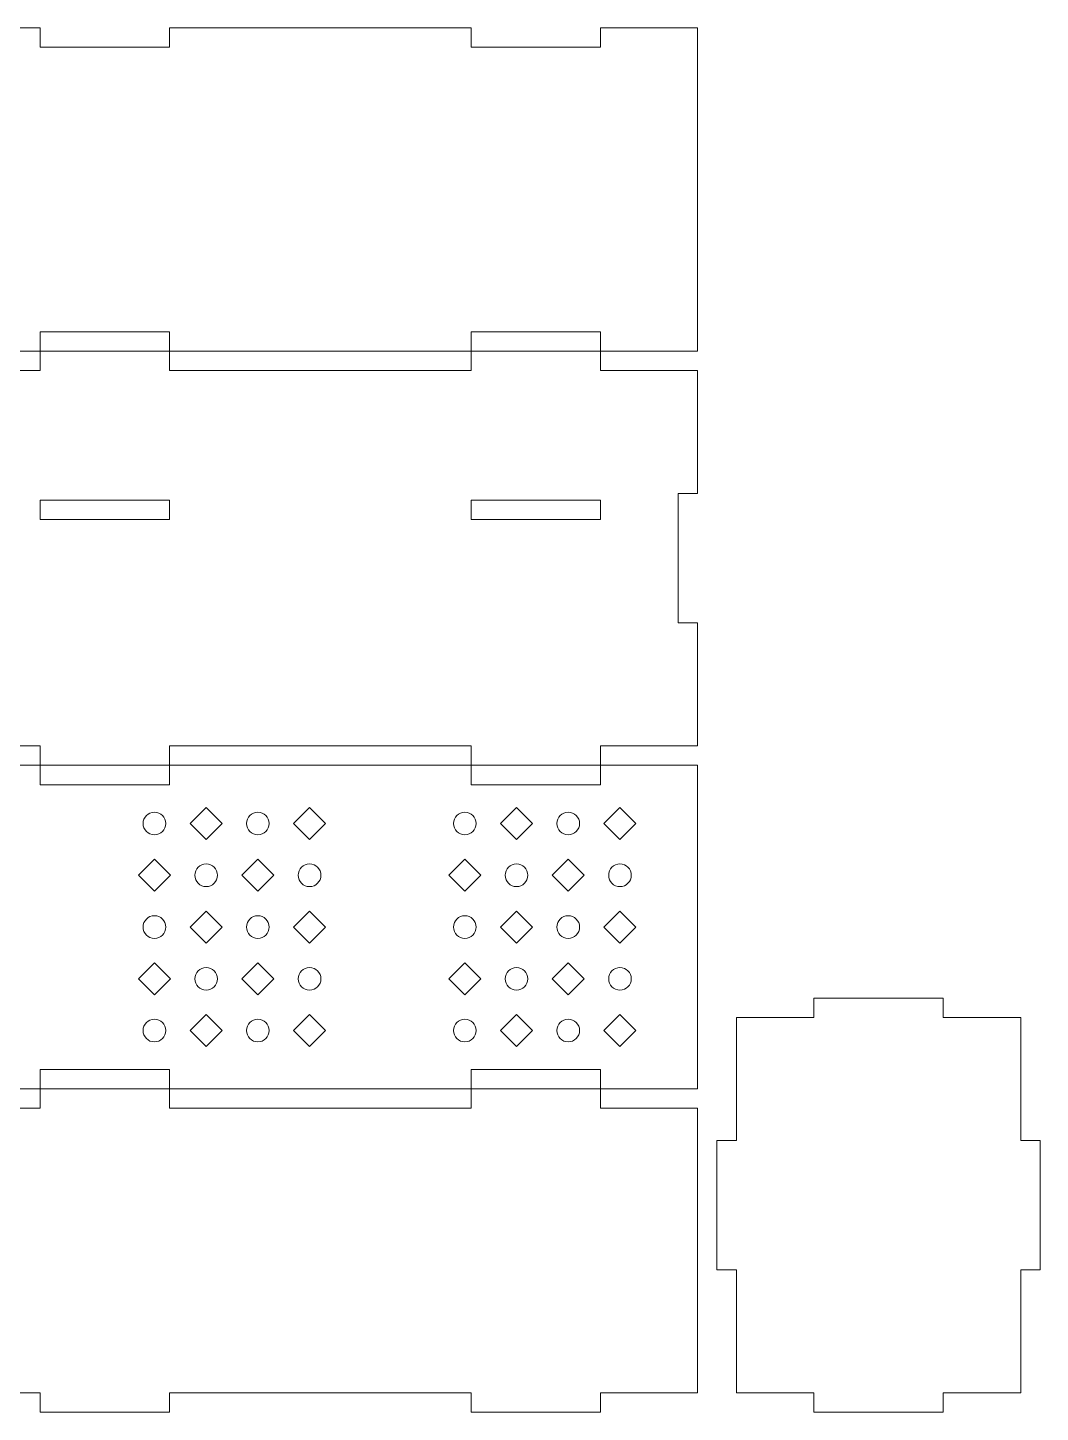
# Model space of a CAD drawing. Header units: millimetres. Extents: x -153 to 153, y -209 to 208.
# Drawn here: x -3.6 to 153, y -5.9 to 208.1 of the extents above; entities that cross this region are included whole.
import ezdxf

# ---------------------------------------------------------------- set-up
doc = ezdxf.new("R2010")
doc.units = ezdxf.units.MM
doc.header["$MEASUREMENT"] = 0
doc.layers.add('Layer 1', color=7, linetype='Continuous')

msp = doc.modelspace()

# ---------------------------------------------------------------- linework, layer by layer
at = {"layer": 'Layer 1', "color": 250, "lineweight": 20}
for points, knots in [([(65, 208.1404), (65, 208.1404), (18.3333, 208.1404), (18.3333, 208.1404), (18.3333, 208.1404), (18.3333, 208.1404), (18.3333, 205.1404), (18.3333, 205.1404), (18.3333, 205.1404), (18.3333, 205.1404), (-1.6667, 205.1404), (-1.6667, 205.1404), (-1.6667, 205.1404), (-1.6667, 205.1404), (-1.6667, 208.1404), (-1.6667, 208.1404), (-1.6667, 208.1404), (-1.6667, 208.1404), (-48.3333, 208.1404), (-48.3333, 208.1404), (-48.3333, 208.1404), (-48.3333, 208.1404), (-48.3333, 205.1404), (-48.3333, 205.1404), (-48.3333, 205.1404), (-48.3333, 205.1404), (-68.3333, 205.1404), (-68.3333, 205.1404), (-68.3333, 205.1404), (-68.3333, 205.1404), (-68.3333, 208.1404), (-68.3333, 208.1404), (-68.3333, 208.1404), (-68.3333, 208.1404), (-115, 208.1404), (-115, 208.1404), (-115, 208.1404), (-115, 208.1404), (-115, 205.1404), (-115, 205.1404), (-115, 205.1404), (-115, 205.1404), (-135, 205.1404), (-135, 205.1404), (-135, 205.1404), (-135, 205.1404), (-135, 208.1404), (-135, 208.1404), (-135, 208.1404), (-135, 208.1404), (-150, 208.1404), (-150, 208.1404), (-150, 208.1404), (-150, 208.1404), (-150, 193.1404), (-150, 193.1404), (-150, 193.1404), (-150, 193.1404), (-147, 193.1404), (-147, 193.1404), (-147, 193.1404), (-147, 193.1404), (-147, 173.1404), (-147, 173.1404), (-147, 173.1404), (-147, 173.1404), (-150, 173.1404), (-150, 173.1404), (-150, 173.1404), (-150, 173.1404), (-150, 158.1404), (-150, 158.1404), (-150, 158.1404), (-150, 158.1404), (-135, 158.1404), (-135, 158.1404), (-135, 158.1404), (-135, 158.1404), (-135, 161.1404), (-135, 161.1404), (-135, 161.1404), (-135, 161.1404), (-115, 161.1404), (-115, 161.1404), (-115, 161.1404), (-115, 161.1404), (-115, 158.1404), (-115, 158.1404), (-115, 158.1404), (-115, 158.1404), (-68.3333, 158.1404), (-68.3333, 158.1404), (-68.3333, 158.1404), (-68.3333, 158.1404), (-68.3333, 161.1404), (-68.3333, 161.1404), (-68.3333, 161.1404), (-68.3333, 161.1404), (-48.3333, 161.1404), (-48.3333, 161.1404), (-48.3333, 161.1404), (-48.3333, 161.1404), (-48.3333, 158.1404), (-48.3333, 158.1404), (-48.3333, 158.1404), (-48.3333, 158.1404), (-1.6667, 158.1404), (-1.6667, 158.1404), (-1.6667, 158.1404), (-1.6667, 158.1404), (-1.6667, 161.1404), (-1.6667, 161.1404), (-1.6667, 161.1404), (-1.6667, 161.1404), (18.3333, 161.1404), (18.3333, 161.1404), (18.3333, 161.1404), (18.3333, 161.1404), (18.3333, 158.1404), (18.3333, 158.1404), (18.3333, 158.1404), (18.3333, 158.1404), (65, 158.1404), (65, 158.1404), (65, 158.1404), (65, 158.1404), (65, 161.1404), (65, 161.1404), (65, 161.1404), (65, 161.1404), (85, 161.1404), (85, 161.1404), (85, 161.1404), (85, 161.1404), (85, 158.1404), (85, 158.1404), (85, 158.1404), (85, 158.1404), (100, 158.1404), (100, 158.1404), (100, 158.1404), (100, 158.1404), (100, 208.1404), (100, 208.1404), (100, 208.1404), (100, 208.1404), (85, 208.1404), (85, 208.1404), (85, 208.1404), (85, 208.1404), (85, 205.1404), (85, 205.1404), (85, 205.1404), (85, 205.1404), (65, 205.1404), (65, 205.1404), (65, 205.1404), (65, 205.1404), (65, 208.1404), (65, 208.1404)], [0, 0, 0, 0, 0.02439024, 0.02439024, 0.02439024, 0.02439024, 0.04878049, 0.04878049, 0.04878049, 0.04878049, 0.07317073, 0.07317073, 0.07317073, 0.07317073, 0.09756098, 0.09756098, 0.09756098, 0.09756098, 0.12195122, 0.12195122, 0.12195122, 0.12195122, 0.14634146, 0.14634146, 0.14634146, 0.14634146, 0.17073171, 0.17073171, 0.17073171, 0.17073171, 0.19512195, 0.19512195, 0.19512195, 0.19512195, 0.2195122, 0.2195122, 0.2195122, 0.2195122, 0.24390244, 0.24390244, 0.24390244, 0.24390244, 0.26829268, 0.26829268, 0.26829268, 0.26829268, 0.29268293, 0.29268293, 0.29268293, 0.29268293, 0.31707317, 0.31707317, 0.31707317, 0.31707317, 0.34146341, 0.34146341, 0.34146341, 0.34146341, 0.36585366, 0.36585366, 0.36585366, 0.36585366, 0.3902439, 0.3902439, 0.3902439, 0.3902439, 0.41463415, 0.41463415, 0.41463415, 0.41463415, 0.43902439, 0.43902439, 0.43902439, 0.43902439, 0.46341463, 0.46341463, 0.46341463, 0.46341463, 0.48780488, 0.48780488, 0.48780488, 0.48780488, 0.51219512, 0.51219512, 0.51219512, 0.51219512, 0.53658537, 0.53658537, 0.53658537, 0.53658537, 0.56097561, 0.56097561, 0.56097561, 0.56097561, 0.58536585, 0.58536585, 0.58536585, 0.58536585, 0.6097561, 0.6097561, 0.6097561, 0.6097561, 0.63414634, 0.63414634, 0.63414634, 0.63414634, 0.65853659, 0.65853659, 0.65853659, 0.65853659, 0.68292683, 0.68292683, 0.68292683, 0.68292683, 0.70731707, 0.70731707, 0.70731707, 0.70731707, 0.73170732, 0.73170732, 0.73170732, 0.73170732, 0.75609756, 0.75609756, 0.75609756, 0.75609756, 0.7804878, 0.7804878, 0.7804878, 0.7804878, 0.80487805, 0.80487805, 0.80487805, 0.80487805, 0.82926829, 0.82926829, 0.82926829, 0.82926829, 0.85365854, 0.85365854, 0.85365854, 0.85365854, 0.87804878, 0.87804878, 0.87804878, 0.87804878, 0.90243902, 0.90243902, 0.90243902, 0.90243902, 0.92682927, 0.92682927, 0.92682927, 0.92682927, 0.95121951, 0.95121951, 0.95121951, 0.95121951, 1, 1, 1, 1]), ([(65, 155.1404), (65, 155.1404), (18.3333, 155.1404), (18.3333, 155.1404), (18.3333, 155.1404), (18.3333, 155.1404), (18.3333, 158.1404), (18.3333, 158.1404), (18.3333, 158.1404), (18.3333, 158.1404), (-1.6667, 158.1404), (-1.6667, 158.1404), (-1.6667, 158.1404), (-1.6667, 158.1404), (-1.6667, 155.1404), (-1.6667, 155.1404), (-1.6667, 155.1404), (-1.6667, 155.1404), (-48.3333, 155.1404), (-48.3333, 155.1404), (-48.3333, 155.1404), (-48.3333, 155.1404), (-48.3333, 158.1404), (-48.3333, 158.1404), (-48.3333, 158.1404), (-48.3333, 158.1404), (-68.3333, 158.1404), (-68.3333, 158.1404), (-68.3333, 158.1404), (-68.3333, 158.1404), (-68.3333, 155.1404), (-68.3333, 155.1404), (-68.3333, 155.1404), (-68.3333, 155.1404), (-115, 155.1404), (-115, 155.1404), (-115, 155.1404), (-115, 155.1404), (-115, 158.1404), (-115, 158.1404), (-115, 158.1404), (-115, 158.1404), (-135, 158.1404), (-135, 158.1404), (-135, 158.1404), (-135, 158.1404), (-135, 155.1404), (-135, 155.1404), (-135, 155.1404), (-135, 155.1404), (-150, 155.1404), (-150, 155.1404), (-150, 155.1404), (-150, 155.1404), (-150, 97.1404), (-150, 97.1404), (-150, 97.1404), (-150, 97.1404), (-135, 97.1404), (-135, 97.1404), (-135, 97.1404), (-135, 97.1404), (-135, 94.1404), (-135, 94.1404), (-135, 94.1404), (-135, 94.1404), (-115, 94.1404), (-115, 94.1404), (-115, 94.1404), (-115, 94.1404), (-115, 97.1404), (-115, 97.1404), (-115, 97.1404), (-115, 97.1404), (-68.3333, 97.1404), (-68.3333, 97.1404), (-68.3333, 97.1404), (-68.3333, 97.1404), (-68.3333, 94.1404), (-68.3333, 94.1404), (-68.3333, 94.1404), (-68.3333, 94.1404), (-48.3333, 94.1404), (-48.3333, 94.1404), (-48.3333, 94.1404), (-48.3333, 94.1404), (-48.3333, 97.1404), (-48.3333, 97.1404), (-48.3333, 97.1404), (-48.3333, 97.1404), (-1.6667, 97.1404), (-1.6667, 97.1404), (-1.6667, 97.1404), (-1.6667, 97.1404), (-1.6667, 94.1404), (-1.6667, 94.1404), (-1.6667, 94.1404), (-1.6667, 94.1404), (18.3333, 94.1404), (18.3333, 94.1404), (18.3333, 94.1404), (18.3333, 94.1404), (18.3333, 97.1404), (18.3333, 97.1404), (18.3333, 97.1404), (18.3333, 97.1404), (65, 97.1404), (65, 97.1404), (65, 97.1404), (65, 97.1404), (65, 94.1404), (65, 94.1404), (65, 94.1404), (65, 94.1404), (85, 94.1404), (85, 94.1404), (85, 94.1404), (85, 94.1404), (85, 97.1404), (85, 97.1404), (85, 97.1404), (85, 97.1404), (100, 97.1404), (100, 97.1404), (100, 97.1404), (100, 97.1404), (100, 116.1404), (100, 116.1404), (100, 116.1404), (100, 116.1404), (97, 116.1404), (97, 116.1404), (97, 116.1404), (97, 116.1404), (97, 136.1404), (97, 136.1404), (97, 136.1404), (97, 136.1404), (100, 136.1404), (100, 136.1404), (100, 136.1404), (100, 136.1404), (100, 155.1404), (100, 155.1404), (100, 155.1404), (100, 155.1404), (85, 155.1404), (85, 155.1404), (85, 155.1404), (85, 155.1404), (85, 158.1404), (85, 158.1404), (85, 158.1404), (85, 158.1404), (65, 158.1404), (65, 158.1404), (65, 158.1404), (65, 158.1404), (65, 155.1404), (65, 155.1404)], [0, 0, 0, 0, 0.02439024, 0.02439024, 0.02439024, 0.02439024, 0.04878049, 0.04878049, 0.04878049, 0.04878049, 0.07317073, 0.07317073, 0.07317073, 0.07317073, 0.09756098, 0.09756098, 0.09756098, 0.09756098, 0.12195122, 0.12195122, 0.12195122, 0.12195122, 0.14634146, 0.14634146, 0.14634146, 0.14634146, 0.17073171, 0.17073171, 0.17073171, 0.17073171, 0.19512195, 0.19512195, 0.19512195, 0.19512195, 0.2195122, 0.2195122, 0.2195122, 0.2195122, 0.24390244, 0.24390244, 0.24390244, 0.24390244, 0.26829268, 0.26829268, 0.26829268, 0.26829268, 0.29268293, 0.29268293, 0.29268293, 0.29268293, 0.31707317, 0.31707317, 0.31707317, 0.31707317, 0.34146341, 0.34146341, 0.34146341, 0.34146341, 0.36585366, 0.36585366, 0.36585366, 0.36585366, 0.3902439, 0.3902439, 0.3902439, 0.3902439, 0.41463415, 0.41463415, 0.41463415, 0.41463415, 0.43902439, 0.43902439, 0.43902439, 0.43902439, 0.46341463, 0.46341463, 0.46341463, 0.46341463, 0.48780488, 0.48780488, 0.48780488, 0.48780488, 0.51219512, 0.51219512, 0.51219512, 0.51219512, 0.53658537, 0.53658537, 0.53658537, 0.53658537, 0.56097561, 0.56097561, 0.56097561, 0.56097561, 0.58536585, 0.58536585, 0.58536585, 0.58536585, 0.6097561, 0.6097561, 0.6097561, 0.6097561, 0.63414634, 0.63414634, 0.63414634, 0.63414634, 0.65853659, 0.65853659, 0.65853659, 0.65853659, 0.68292683, 0.68292683, 0.68292683, 0.68292683, 0.70731707, 0.70731707, 0.70731707, 0.70731707, 0.73170732, 0.73170732, 0.73170732, 0.73170732, 0.75609756, 0.75609756, 0.75609756, 0.75609756, 0.7804878, 0.7804878, 0.7804878, 0.7804878, 0.80487805, 0.80487805, 0.80487805, 0.80487805, 0.82926829, 0.82926829, 0.82926829, 0.82926829, 0.85365854, 0.85365854, 0.85365854, 0.85365854, 0.87804878, 0.87804878, 0.87804878, 0.87804878, 0.90243902, 0.90243902, 0.90243902, 0.90243902, 0.92682927, 0.92682927, 0.92682927, 0.92682927, 0.95121951, 0.95121951, 0.95121951, 0.95121951, 1, 1, 1, 1]), ([(18.3333, 132.1404), (18.3333, 132.1404), (-1.6667, 132.1404), (-1.6667, 132.1404), (-1.6667, 132.1404), (-1.6667, 132.1404), (-1.6667, 135.1404), (-1.6667, 135.1404), (-1.6667, 135.1404), (-1.6667, 135.1404), (18.3333, 135.1404), (18.3333, 135.1404), (18.3333, 135.1404), (18.3333, 135.1404), (18.3333, 132.1404), (18.3333, 132.1404)], [0, 0, 0, 0, 0.2, 0.2, 0.2, 0.2, 0.4, 0.4, 0.4, 0.4, 0.6, 0.6, 0.6, 0.6, 1, 1, 1, 1]), ([(65, 132.1404), (65, 132.1404), (65, 135.1404), (65, 135.1404), (65, 135.1404), (65, 135.1404), (85, 135.1404), (85, 135.1404), (85, 135.1404), (85, 135.1404), (85, 132.1404), (85, 132.1404), (85, 132.1404), (85, 132.1404), (65, 132.1404), (65, 132.1404)], [0, 0, 0, 0, 0.2, 0.2, 0.2, 0.2, 0.4, 0.4, 0.4, 0.4, 0.6, 0.6, 0.6, 0.6, 1, 1, 1, 1]), ([(65, 94.1404), (65, 94.1404), (18.3333, 94.1404), (18.3333, 94.1404), (18.3333, 94.1404), (18.3333, 94.1404), (18.3333, 91.1404), (18.3333, 91.1404), (18.3333, 91.1404), (18.3333, 91.1404), (-1.6667, 91.1404), (-1.6667, 91.1404), (-1.6667, 91.1404), (-1.6667, 91.1404), (-1.6667, 94.1404), (-1.6667, 94.1404), (-1.6667, 94.1404), (-1.6667, 94.1404), (-48.3333, 94.1404), (-48.3333, 94.1404), (-48.3333, 94.1404), (-48.3333, 94.1404), (-48.3333, 91.1404), (-48.3333, 91.1404), (-48.3333, 91.1404), (-48.3333, 91.1404), (-68.3333, 91.1404), (-68.3333, 91.1404), (-68.3333, 91.1404), (-68.3333, 91.1404), (-68.3333, 94.1404), (-68.3333, 94.1404), (-68.3333, 94.1404), (-68.3333, 94.1404), (-115, 94.1404), (-115, 94.1404), (-115, 94.1404), (-115, 94.1404), (-115, 91.1404), (-115, 91.1404), (-115, 91.1404), (-115, 91.1404), (-135, 91.1404), (-135, 91.1404), (-135, 91.1404), (-135, 91.1404), (-135, 94.1404), (-135, 94.1404), (-135, 94.1404), (-135, 94.1404), (-150, 94.1404), (-150, 94.1404), (-150, 94.1404), (-150, 94.1404), (-150, 79.1404), (-150, 79.1404), (-150, 79.1404), (-150, 79.1404), (-147, 79.1404), (-147, 79.1404), (-147, 79.1404), (-147, 79.1404), (-147, 59.1404), (-147, 59.1404), (-147, 59.1404), (-147, 59.1404), (-150, 59.1404), (-150, 59.1404), (-150, 59.1404), (-150, 59.1404), (-150, 44.1404), (-150, 44.1404), (-150, 44.1404), (-150, 44.1404), (-135, 44.1404), (-135, 44.1404), (-135, 44.1404), (-135, 44.1404), (-135, 47.1404), (-135, 47.1404), (-135, 47.1404), (-135, 47.1404), (-115, 47.1404), (-115, 47.1404), (-115, 47.1404), (-115, 47.1404), (-115, 44.1404), (-115, 44.1404), (-115, 44.1404), (-115, 44.1404), (-68.3333, 44.1404), (-68.3333, 44.1404), (-68.3333, 44.1404), (-68.3333, 44.1404), (-68.3333, 47.1404), (-68.3333, 47.1404), (-68.3333, 47.1404), (-68.3333, 47.1404), (-48.3333, 47.1404), (-48.3333, 47.1404), (-48.3333, 47.1404), (-48.3333, 47.1404), (-48.3333, 44.1404), (-48.3333, 44.1404), (-48.3333, 44.1404), (-48.3333, 44.1404), (-1.6667, 44.1404), (-1.6667, 44.1404), (-1.6667, 44.1404), (-1.6667, 44.1404), (-1.6667, 47.1404), (-1.6667, 47.1404), (-1.6667, 47.1404), (-1.6667, 47.1404), (18.3333, 47.1404), (18.3333, 47.1404), (18.3333, 47.1404), (18.3333, 47.1404), (18.3333, 44.1404), (18.3333, 44.1404), (18.3333, 44.1404), (18.3333, 44.1404), (65, 44.1404), (65, 44.1404), (65, 44.1404), (65, 44.1404), (65, 47.1404), (65, 47.1404), (65, 47.1404), (65, 47.1404), (85, 47.1404), (85, 47.1404), (85, 47.1404), (85, 47.1404), (85, 44.1404), (85, 44.1404), (85, 44.1404), (85, 44.1404), (100, 44.1404), (100, 44.1404), (100, 44.1404), (100, 44.1404), (100, 94.1404), (100, 94.1404), (100, 94.1404), (100, 94.1404), (85, 94.1404), (85, 94.1404), (85, 94.1404), (85, 94.1404), (85, 91.1404), (85, 91.1404), (85, 91.1404), (85, 91.1404), (65, 91.1404), (65, 91.1404), (65, 91.1404), (65, 91.1404), (65, 94.1404), (65, 94.1404)], [0, 0, 0, 0, 0.02439024, 0.02439024, 0.02439024, 0.02439024, 0.04878049, 0.04878049, 0.04878049, 0.04878049, 0.07317073, 0.07317073, 0.07317073, 0.07317073, 0.09756098, 0.09756098, 0.09756098, 0.09756098, 0.12195122, 0.12195122, 0.12195122, 0.12195122, 0.14634146, 0.14634146, 0.14634146, 0.14634146, 0.17073171, 0.17073171, 0.17073171, 0.17073171, 0.19512195, 0.19512195, 0.19512195, 0.19512195, 0.2195122, 0.2195122, 0.2195122, 0.2195122, 0.24390244, 0.24390244, 0.24390244, 0.24390244, 0.26829268, 0.26829268, 0.26829268, 0.26829268, 0.29268293, 0.29268293, 0.29268293, 0.29268293, 0.31707317, 0.31707317, 0.31707317, 0.31707317, 0.34146341, 0.34146341, 0.34146341, 0.34146341, 0.36585366, 0.36585366, 0.36585366, 0.36585366, 0.3902439, 0.3902439, 0.3902439, 0.3902439, 0.41463415, 0.41463415, 0.41463415, 0.41463415, 0.43902439, 0.43902439, 0.43902439, 0.43902439, 0.46341463, 0.46341463, 0.46341463, 0.46341463, 0.48780488, 0.48780488, 0.48780488, 0.48780488, 0.51219512, 0.51219512, 0.51219512, 0.51219512, 0.53658537, 0.53658537, 0.53658537, 0.53658537, 0.56097561, 0.56097561, 0.56097561, 0.56097561, 0.58536585, 0.58536585, 0.58536585, 0.58536585, 0.6097561, 0.6097561, 0.6097561, 0.6097561, 0.63414634, 0.63414634, 0.63414634, 0.63414634, 0.65853659, 0.65853659, 0.65853659, 0.65853659, 0.68292683, 0.68292683, 0.68292683, 0.68292683, 0.70731707, 0.70731707, 0.70731707, 0.70731707, 0.73170732, 0.73170732, 0.73170732, 0.73170732, 0.75609756, 0.75609756, 0.75609756, 0.75609756, 0.7804878, 0.7804878, 0.7804878, 0.7804878, 0.80487805, 0.80487805, 0.80487805, 0.80487805, 0.82926829, 0.82926829, 0.82926829, 0.82926829, 0.85365854, 0.85365854, 0.85365854, 0.85365854, 0.87804878, 0.87804878, 0.87804878, 0.87804878, 0.90243902, 0.90243902, 0.90243902, 0.90243902, 0.92682927, 0.92682927, 0.92682927, 0.92682927, 0.95121951, 0.95121951, 0.95121951, 0.95121951, 1, 1, 1, 1]), ([(16, 86.8904), (16.9665, 86.8904), (17.75, 86.1069), (17.75, 85.1404), (17.75, 85.1404), (17.75, 84.1739), (16.9665, 83.3904), (16, 83.3904), (16, 83.3904), (15.0335, 83.3904), (14.25, 84.1739), (14.25, 85.1404), (14.25, 85.1404), (14.25, 86.1069), (15.0335, 86.8904), (16, 86.8904)], [0, 0, 0, 0, 0.2, 0.2, 0.2, 0.2, 0.4, 0.4, 0.4, 0.4, 0.6, 0.6, 0.6, 0.6, 1, 1, 1, 1]), ([(26.4749, 85.1404), (26.4749, 85.1404), (24, 82.6655), (24, 82.6655), (24, 82.6655), (24, 82.6655), (21.5251, 85.1404), (21.5251, 85.1404), (21.5251, 85.1404), (21.5251, 85.1404), (24, 87.6153), (24, 87.6153), (24, 87.6153), (24, 87.6153), (26.4749, 85.1404), (26.4749, 85.1404)], [0, 0, 0, 0, 0.2, 0.2, 0.2, 0.2, 0.4, 0.4, 0.4, 0.4, 0.6, 0.6, 0.6, 0.6, 1, 1, 1, 1]), ([(32, 86.8904), (32.9665, 86.8904), (33.75, 86.1069), (33.75, 85.1404), (33.75, 85.1404), (33.75, 84.1739), (32.9665, 83.3904), (32, 83.3904), (32, 83.3904), (31.0335, 83.3904), (30.25, 84.1739), (30.25, 85.1404), (30.25, 85.1404), (30.25, 86.1069), (31.0335, 86.8904), (32, 86.8904)], [0, 0, 0, 0, 0.2, 0.2, 0.2, 0.2, 0.4, 0.4, 0.4, 0.4, 0.6, 0.6, 0.6, 0.6, 1, 1, 1, 1]), ([(42.4749, 85.1404), (42.4749, 85.1404), (40, 82.6655), (40, 82.6655), (40, 82.6655), (40, 82.6655), (37.5251, 85.1404), (37.5251, 85.1404), (37.5251, 85.1404), (37.5251, 85.1404), (40, 87.6153), (40, 87.6153), (40, 87.6153), (40, 87.6153), (42.4749, 85.1404), (42.4749, 85.1404)], [0, 0, 0, 0, 0.2, 0.2, 0.2, 0.2, 0.4, 0.4, 0.4, 0.4, 0.6, 0.6, 0.6, 0.6, 1, 1, 1, 1]), ([(64, 83.3904), (63.0335, 83.3904), (62.25, 84.1739), (62.25, 85.1404), (62.25, 85.1404), (62.25, 86.1069), (63.0335, 86.8904), (64, 86.8904), (64, 86.8904), (64.9665, 86.8904), (65.75, 86.1069), (65.75, 85.1404), (65.75, 85.1404), (65.75, 84.1739), (64.9665, 83.3904), (64, 83.3904)], [0, 0, 0, 0, 0.2, 0.2, 0.2, 0.2, 0.4, 0.4, 0.4, 0.4, 0.6, 0.6, 0.6, 0.6, 1, 1, 1, 1]), ([(72, 82.6655), (72, 82.6655), (69.5251, 85.1404), (69.5251, 85.1404), (69.5251, 85.1404), (69.5251, 85.1404), (72, 87.6153), (72, 87.6153), (72, 87.6153), (72, 87.6153), (74.4749, 85.1404), (74.4749, 85.1404), (74.4749, 85.1404), (74.4749, 85.1404), (72, 82.6655), (72, 82.6655)], [0, 0, 0, 0, 0.2, 0.2, 0.2, 0.2, 0.4, 0.4, 0.4, 0.4, 0.6, 0.6, 0.6, 0.6, 1, 1, 1, 1]), ([(80, 83.3904), (79.0335, 83.3904), (78.25, 84.1739), (78.25, 85.1404), (78.25, 85.1404), (78.25, 86.1069), (79.0335, 86.8904), (80, 86.8904), (80, 86.8904), (80.9665, 86.8904), (81.75, 86.1069), (81.75, 85.1404), (81.75, 85.1404), (81.75, 84.1739), (80.9665, 83.3904), (80, 83.3904)], [0, 0, 0, 0, 0.2, 0.2, 0.2, 0.2, 0.4, 0.4, 0.4, 0.4, 0.6, 0.6, 0.6, 0.6, 1, 1, 1, 1]), ([(88, 82.6655), (88, 82.6655), (85.5251, 85.1404), (85.5251, 85.1404), (85.5251, 85.1404), (85.5251, 85.1404), (88, 87.6153), (88, 87.6153), (88, 87.6153), (88, 87.6153), (90.4749, 85.1404), (90.4749, 85.1404), (90.4749, 85.1404), (90.4749, 85.1404), (88, 82.6655), (88, 82.6655)], [0, 0, 0, 0, 0.2, 0.2, 0.2, 0.2, 0.4, 0.4, 0.4, 0.4, 0.6, 0.6, 0.6, 0.6, 1, 1, 1, 1]), ([(18.4749, 77.1404), (18.4749, 77.1404), (16, 74.6655), (16, 74.6655), (16, 74.6655), (16, 74.6655), (13.5251, 77.1404), (13.5251, 77.1404), (13.5251, 77.1404), (13.5251, 77.1404), (16, 79.6153), (16, 79.6153), (16, 79.6153), (16, 79.6153), (18.4749, 77.1404), (18.4749, 77.1404)], [0, 0, 0, 0, 0.2, 0.2, 0.2, 0.2, 0.4, 0.4, 0.4, 0.4, 0.6, 0.6, 0.6, 0.6, 1, 1, 1, 1]), ([(32, 79.6153), (32, 79.6153), (34.4749, 77.1404), (34.4749, 77.1404), (34.4749, 77.1404), (34.4749, 77.1404), (32, 74.6655), (32, 74.6655), (32, 74.6655), (32, 74.6655), (29.5251, 77.1404), (29.5251, 77.1404), (29.5251, 77.1404), (29.5251, 77.1404), (32, 79.6153), (32, 79.6153)], [0, 0, 0, 0, 0.2, 0.2, 0.2, 0.2, 0.4, 0.4, 0.4, 0.4, 0.6, 0.6, 0.6, 0.6, 1, 1, 1, 1]), ([(64, 74.6655), (64, 74.6655), (61.5251, 77.1404), (61.5251, 77.1404), (61.5251, 77.1404), (61.5251, 77.1404), (64, 79.6153), (64, 79.6153), (64, 79.6153), (64, 79.6153), (66.4749, 77.1404), (66.4749, 77.1404), (66.4749, 77.1404), (66.4749, 77.1404), (64, 74.6655), (64, 74.6655)], [0, 0, 0, 0, 0.2, 0.2, 0.2, 0.2, 0.4, 0.4, 0.4, 0.4, 0.6, 0.6, 0.6, 0.6, 1, 1, 1, 1]), ([(80, 74.6655), (80, 74.6655), (77.5251, 77.1404), (77.5251, 77.1404), (77.5251, 77.1404), (77.5251, 77.1404), (80, 79.6153), (80, 79.6153), (80, 79.6153), (80, 79.6153), (82.4749, 77.1404), (82.4749, 77.1404), (82.4749, 77.1404), (82.4749, 77.1404), (80, 74.6655), (80, 74.6655)], [0, 0, 0, 0, 0.2, 0.2, 0.2, 0.2, 0.4, 0.4, 0.4, 0.4, 0.6, 0.6, 0.6, 0.6, 1, 1, 1, 1]), ([(25.75, 77.1404), (25.75, 76.1739), (24.9665, 75.3904), (24, 75.3904), (24, 75.3904), (23.0335, 75.3904), (22.25, 76.1739), (22.25, 77.1404), (22.25, 77.1404), (22.25, 78.1069), (23.0335, 78.8904), (24, 78.8904), (24, 78.8904), (24.9665, 78.8904), (25.75, 78.1069), (25.75, 77.1404)], [0, 0, 0, 0, 0.2, 0.2, 0.2, 0.2, 0.4, 0.4, 0.4, 0.4, 0.6, 0.6, 0.6, 0.6, 1, 1, 1, 1]), ([(40, 78.8904), (40.9665, 78.8904), (41.75, 78.1069), (41.75, 77.1404), (41.75, 77.1404), (41.75, 76.1739), (40.9665, 75.3904), (40, 75.3904), (40, 75.3904), (39.0335, 75.3904), (38.25, 76.1739), (38.25, 77.1404), (38.25, 77.1404), (38.25, 78.1069), (39.0335, 78.8904), (40, 78.8904)], [0, 0, 0, 0, 0.2, 0.2, 0.2, 0.2, 0.4, 0.4, 0.4, 0.4, 0.6, 0.6, 0.6, 0.6, 1, 1, 1, 1]), ([(72, 75.3904), (71.0335, 75.3904), (70.25, 76.1739), (70.25, 77.1404), (70.25, 77.1404), (70.25, 78.1069), (71.0335, 78.8904), (72, 78.8904), (72, 78.8904), (72.9665, 78.8904), (73.75, 78.1069), (73.75, 77.1404), (73.75, 77.1404), (73.75, 76.1739), (72.9665, 75.3904), (72, 75.3904)], [0, 0, 0, 0, 0.2, 0.2, 0.2, 0.2, 0.4, 0.4, 0.4, 0.4, 0.6, 0.6, 0.6, 0.6, 1, 1, 1, 1]), ([(86.25, 77.1404), (86.25, 78.1069), (87.0335, 78.8904), (88, 78.8904), (88, 78.8904), (88.9665, 78.8904), (89.75, 78.1069), (89.75, 77.1404), (89.75, 77.1404), (89.75, 76.1739), (88.9665, 75.3904), (88, 75.3904), (88, 75.3904), (87.0335, 75.3904), (86.25, 76.1739), (86.25, 77.1404)], [0, 0, 0, 0, 0.2, 0.2, 0.2, 0.2, 0.4, 0.4, 0.4, 0.4, 0.6, 0.6, 0.6, 0.6, 1, 1, 1, 1]), ([(16, 70.8904), (16.9665, 70.8904), (17.75, 70.1069), (17.75, 69.1404), (17.75, 69.1404), (17.75, 68.1739), (16.9665, 67.3904), (16, 67.3904), (16, 67.3904), (15.0335, 67.3904), (14.25, 68.1739), (14.25, 69.1404), (14.25, 69.1404), (14.25, 70.1069), (15.0335, 70.8904), (16, 70.8904)], [0, 0, 0, 0, 0.2, 0.2, 0.2, 0.2, 0.4, 0.4, 0.4, 0.4, 0.6, 0.6, 0.6, 0.6, 1, 1, 1, 1]), ([(24, 71.6153), (24, 71.6153), (26.4749, 69.1404), (26.4749, 69.1404), (26.4749, 69.1404), (26.4749, 69.1404), (24, 66.6655), (24, 66.6655), (24, 66.6655), (24, 66.6655), (21.5251, 69.1404), (21.5251, 69.1404), (21.5251, 69.1404), (21.5251, 69.1404), (24, 71.6153), (24, 71.6153)], [0, 0, 0, 0, 0.2, 0.2, 0.2, 0.2, 0.4, 0.4, 0.4, 0.4, 0.6, 0.6, 0.6, 0.6, 1, 1, 1, 1]), ([(32, 70.8904), (32.9665, 70.8904), (33.75, 70.1069), (33.75, 69.1404), (33.75, 69.1404), (33.75, 68.1739), (32.9665, 67.3904), (32, 67.3904), (32, 67.3904), (31.0335, 67.3904), (30.25, 68.1739), (30.25, 69.1404), (30.25, 69.1404), (30.25, 70.1069), (31.0335, 70.8904), (32, 70.8904)], [0, 0, 0, 0, 0.2, 0.2, 0.2, 0.2, 0.4, 0.4, 0.4, 0.4, 0.6, 0.6, 0.6, 0.6, 1, 1, 1, 1]), ([(40, 71.6153), (40, 71.6153), (42.4749, 69.1404), (42.4749, 69.1404), (42.4749, 69.1404), (42.4749, 69.1404), (40, 66.6655), (40, 66.6655), (40, 66.6655), (40, 66.6655), (37.5251, 69.1404), (37.5251, 69.1404), (37.5251, 69.1404), (37.5251, 69.1404), (40, 71.6153), (40, 71.6153)], [0, 0, 0, 0, 0.2, 0.2, 0.2, 0.2, 0.4, 0.4, 0.4, 0.4, 0.6, 0.6, 0.6, 0.6, 1, 1, 1, 1]), ([(62.25, 69.1404), (62.25, 70.1069), (63.0335, 70.8904), (64, 70.8904), (64, 70.8904), (64.9665, 70.8904), (65.75, 70.1069), (65.75, 69.1404), (65.75, 69.1404), (65.75, 68.1739), (64.9665, 67.3904), (64, 67.3904), (64, 67.3904), (63.0335, 67.3904), (62.25, 68.1739), (62.25, 69.1404)], [0, 0, 0, 0, 0.2, 0.2, 0.2, 0.2, 0.4, 0.4, 0.4, 0.4, 0.6, 0.6, 0.6, 0.6, 1, 1, 1, 1]), ([(69.5251, 69.1404), (69.5251, 69.1404), (72, 71.6153), (72, 71.6153), (72, 71.6153), (72, 71.6153), (74.4749, 69.1404), (74.4749, 69.1404), (74.4749, 69.1404), (74.4749, 69.1404), (72, 66.6655), (72, 66.6655), (72, 66.6655), (72, 66.6655), (69.5251, 69.1404), (69.5251, 69.1404)], [0, 0, 0, 0, 0.2, 0.2, 0.2, 0.2, 0.4, 0.4, 0.4, 0.4, 0.6, 0.6, 0.6, 0.6, 1, 1, 1, 1]), ([(78.25, 69.1404), (78.25, 70.1069), (79.0335, 70.8904), (80, 70.8904), (80, 70.8904), (80.9665, 70.8904), (81.75, 70.1069), (81.75, 69.1404), (81.75, 69.1404), (81.75, 68.1739), (80.9665, 67.3904), (80, 67.3904), (80, 67.3904), (79.0335, 67.3904), (78.25, 68.1739), (78.25, 69.1404)], [0, 0, 0, 0, 0.2, 0.2, 0.2, 0.2, 0.4, 0.4, 0.4, 0.4, 0.6, 0.6, 0.6, 0.6, 1, 1, 1, 1]), ([(85.5251, 69.1404), (85.5251, 69.1404), (88, 71.6153), (88, 71.6153), (88, 71.6153), (88, 71.6153), (90.4749, 69.1404), (90.4749, 69.1404), (90.4749, 69.1404), (90.4749, 69.1404), (88, 66.6655), (88, 66.6655), (88, 66.6655), (88, 66.6655), (85.5251, 69.1404), (85.5251, 69.1404)], [0, 0, 0, 0, 0.2, 0.2, 0.2, 0.2, 0.4, 0.4, 0.4, 0.4, 0.6, 0.6, 0.6, 0.6, 1, 1, 1, 1]), ([(16, 63.6153), (16, 63.6153), (18.4749, 61.1404), (18.4749, 61.1404), (18.4749, 61.1404), (18.4749, 61.1404), (16, 58.6655), (16, 58.6655), (16, 58.6655), (16, 58.6655), (13.5251, 61.1404), (13.5251, 61.1404), (13.5251, 61.1404), (13.5251, 61.1404), (16, 63.6153), (16, 63.6153)], [0, 0, 0, 0, 0.2, 0.2, 0.2, 0.2, 0.4, 0.4, 0.4, 0.4, 0.6, 0.6, 0.6, 0.6, 1, 1, 1, 1]), ([(24, 62.8904), (24.9665, 62.8904), (25.75, 62.1069), (25.75, 61.1404), (25.75, 61.1404), (25.75, 60.1739), (24.9665, 59.3904), (24, 59.3904), (24, 59.3904), (23.0335, 59.3904), (22.25, 60.1739), (22.25, 61.1404), (22.25, 61.1404), (22.25, 62.1069), (23.0335, 62.8904), (24, 62.8904)], [0, 0, 0, 0, 0.2, 0.2, 0.2, 0.2, 0.4, 0.4, 0.4, 0.4, 0.6, 0.6, 0.6, 0.6, 1, 1, 1, 1]), ([(32, 63.6153), (32, 63.6153), (34.4749, 61.1404), (34.4749, 61.1404), (34.4749, 61.1404), (34.4749, 61.1404), (32, 58.6655), (32, 58.6655), (32, 58.6655), (32, 58.6655), (29.5251, 61.1404), (29.5251, 61.1404), (29.5251, 61.1404), (29.5251, 61.1404), (32, 63.6153), (32, 63.6153)], [0, 0, 0, 0, 0.2, 0.2, 0.2, 0.2, 0.4, 0.4, 0.4, 0.4, 0.6, 0.6, 0.6, 0.6, 1, 1, 1, 1]), ([(40, 62.8904), (40.9665, 62.8904), (41.75, 62.1069), (41.75, 61.1404), (41.75, 61.1404), (41.75, 60.1739), (40.9665, 59.3904), (40, 59.3904), (40, 59.3904), (39.0335, 59.3904), (38.25, 60.1739), (38.25, 61.1404), (38.25, 61.1404), (38.25, 62.1069), (39.0335, 62.8904), (40, 62.8904)], [0, 0, 0, 0, 0.2, 0.2, 0.2, 0.2, 0.4, 0.4, 0.4, 0.4, 0.6, 0.6, 0.6, 0.6, 1, 1, 1, 1]), ([(61.5251, 61.1404), (61.5251, 61.1404), (64, 63.6153), (64, 63.6153), (64, 63.6153), (64, 63.6153), (66.4749, 61.1404), (66.4749, 61.1404), (66.4749, 61.1404), (66.4749, 61.1404), (64, 58.6655), (64, 58.6655), (64, 58.6655), (64, 58.6655), (61.5251, 61.1404), (61.5251, 61.1404)], [0, 0, 0, 0, 0.2, 0.2, 0.2, 0.2, 0.4, 0.4, 0.4, 0.4, 0.6, 0.6, 0.6, 0.6, 1, 1, 1, 1]), ([(70.25, 61.1404), (70.25, 62.1069), (71.0335, 62.8904), (72, 62.8904), (72, 62.8904), (72.9665, 62.8904), (73.75, 62.1069), (73.75, 61.1404), (73.75, 61.1404), (73.75, 60.1739), (72.9665, 59.3904), (72, 59.3904), (72, 59.3904), (71.0335, 59.3904), (70.25, 60.1739), (70.25, 61.1404)], [0, 0, 0, 0, 0.2, 0.2, 0.2, 0.2, 0.4, 0.4, 0.4, 0.4, 0.6, 0.6, 0.6, 0.6, 1, 1, 1, 1]), ([(80, 58.6655), (80, 58.6655), (77.5251, 61.1404), (77.5251, 61.1404), (77.5251, 61.1404), (77.5251, 61.1404), (80, 63.6153), (80, 63.6153), (80, 63.6153), (80, 63.6153), (82.4749, 61.1404), (82.4749, 61.1404), (82.4749, 61.1404), (82.4749, 61.1404), (80, 58.6655), (80, 58.6655)], [0, 0, 0, 0, 0.2, 0.2, 0.2, 0.2, 0.4, 0.4, 0.4, 0.4, 0.6, 0.6, 0.6, 0.6, 1, 1, 1, 1]), ([(86.25, 61.1404), (86.25, 62.1069), (87.0335, 62.8904), (88, 62.8904), (88, 62.8904), (88.9665, 62.8904), (89.75, 62.1069), (89.75, 61.1404), (89.75, 61.1404), (89.75, 60.1739), (88.9665, 59.3904), (88, 59.3904), (88, 59.3904), (87.0335, 59.3904), (86.25, 60.1739), (86.25, 61.1404)], [0, 0, 0, 0, 0.2, 0.2, 0.2, 0.2, 0.4, 0.4, 0.4, 0.4, 0.6, 0.6, 0.6, 0.6, 1, 1, 1, 1]), ([(150, -2.8596), (150, -2.8596), (150, 16.1404), (150, 16.1404), (150, 16.1404), (150, 16.1404), (153, 16.1404), (153, 16.1404), (153, 16.1404), (153, 16.1404), (153, 36.1404), (153, 36.1404), (153, 36.1404), (153, 36.1404), (150, 36.1404), (150, 36.1404), (150, 36.1404), (150, 36.1404), (150, 55.1404), (150, 55.1404), (150, 55.1404), (150, 55.1404), (138, 55.1404), (138, 55.1404), (138, 55.1404), (138, 55.1404), (138, 58.1404), (138, 58.1404), (138, 58.1404), (138, 58.1404), (118, 58.1404), (118, 58.1404), (118, 58.1404), (118, 58.1404), (118, 55.1404), (118, 55.1404), (118, 55.1404), (118, 55.1404), (106, 55.1404), (106, 55.1404), (106, 55.1404), (106, 55.1404), (106, 36.1404), (106, 36.1404), (106, 36.1404), (106, 36.1404), (103, 36.1404), (103, 36.1404), (103, 36.1404), (103, 36.1404), (103, 16.1404), (103, 16.1404), (103, 16.1404), (103, 16.1404), (106, 16.1404), (106, 16.1404), (106, 16.1404), (106, 16.1404), (106, -2.8596), (106, -2.8596), (106, -2.8596), (106, -2.8596), (118, -2.8596), (118, -2.8596), (118, -2.8596), (118, -2.8596), (118, -5.8596), (118, -5.8596), (118, -5.8596), (118, -5.8596), (138, -5.8596), (138, -5.8596), (138, -5.8596), (138, -5.8596), (138, -2.8596), (138, -2.8596), (138, -2.8596), (138, -2.8596), (150, -2.8596), (150, -2.8596)], [0, 0, 0, 0, 0.04761905, 0.04761905, 0.04761905, 0.04761905, 0.0952381, 0.0952381, 0.0952381, 0.0952381, 0.14285714, 0.14285714, 0.14285714, 0.14285714, 0.19047619, 0.19047619, 0.19047619, 0.19047619, 0.23809524, 0.23809524, 0.23809524, 0.23809524, 0.28571429, 0.28571429, 0.28571429, 0.28571429, 0.33333333, 0.33333333, 0.33333333, 0.33333333, 0.38095238, 0.38095238, 0.38095238, 0.38095238, 0.42857143, 0.42857143, 0.42857143, 0.42857143, 0.47619048, 0.47619048, 0.47619048, 0.47619048, 0.52380952, 0.52380952, 0.52380952, 0.52380952, 0.57142857, 0.57142857, 0.57142857, 0.57142857, 0.61904762, 0.61904762, 0.61904762, 0.61904762, 0.66666667, 0.66666667, 0.66666667, 0.66666667, 0.71428571, 0.71428571, 0.71428571, 0.71428571, 0.76190476, 0.76190476, 0.76190476, 0.76190476, 0.80952381, 0.80952381, 0.80952381, 0.80952381, 0.85714286, 0.85714286, 0.85714286, 0.85714286, 0.9047619, 0.9047619, 0.9047619, 0.9047619, 1, 1, 1, 1]), ([(16, 54.8904), (16.9665, 54.8904), (17.75, 54.1069), (17.75, 53.1404), (17.75, 53.1404), (17.75, 52.1739), (16.9665, 51.3904), (16, 51.3904), (16, 51.3904), (15.0335, 51.3904), (14.25, 52.1739), (14.25, 53.1404), (14.25, 53.1404), (14.25, 54.1069), (15.0335, 54.8904), (16, 54.8904)], [0, 0, 0, 0, 0.2, 0.2, 0.2, 0.2, 0.4, 0.4, 0.4, 0.4, 0.6, 0.6, 0.6, 0.6, 1, 1, 1, 1]), ([(26.4749, 53.1404), (26.4749, 53.1404), (24, 50.6655), (24, 50.6655), (24, 50.6655), (24, 50.6655), (21.5251, 53.1404), (21.5251, 53.1404), (21.5251, 53.1404), (21.5251, 53.1404), (24, 55.6153), (24, 55.6153), (24, 55.6153), (24, 55.6153), (26.4749, 53.1404), (26.4749, 53.1404)], [0, 0, 0, 0, 0.2, 0.2, 0.2, 0.2, 0.4, 0.4, 0.4, 0.4, 0.6, 0.6, 0.6, 0.6, 1, 1, 1, 1]), ([(32, 54.8904), (32.9665, 54.8904), (33.75, 54.1069), (33.75, 53.1404), (33.75, 53.1404), (33.75, 52.1739), (32.9665, 51.3904), (32, 51.3904), (32, 51.3904), (31.0335, 51.3904), (30.25, 52.1739), (30.25, 53.1404), (30.25, 53.1404), (30.25, 54.1069), (31.0335, 54.8904), (32, 54.8904)], [0, 0, 0, 0, 0.2, 0.2, 0.2, 0.2, 0.4, 0.4, 0.4, 0.4, 0.6, 0.6, 0.6, 0.6, 1, 1, 1, 1]), ([(40, 55.6153), (40, 55.6153), (42.4749, 53.1404), (42.4749, 53.1404), (42.4749, 53.1404), (42.4749, 53.1404), (40, 50.6655), (40, 50.6655), (40, 50.6655), (40, 50.6655), (37.5251, 53.1404), (37.5251, 53.1404), (37.5251, 53.1404), (37.5251, 53.1404), (40, 55.6153), (40, 55.6153)], [0, 0, 0, 0, 0.2, 0.2, 0.2, 0.2, 0.4, 0.4, 0.4, 0.4, 0.6, 0.6, 0.6, 0.6, 1, 1, 1, 1]), ([(64, 54.8904), (64.9665, 54.8904), (65.75, 54.1069), (65.75, 53.1404), (65.75, 53.1404), (65.75, 52.1739), (64.9665, 51.3904), (64, 51.3904), (64, 51.3904), (63.0335, 51.3904), (62.25, 52.1739), (62.25, 53.1404), (62.25, 53.1404), (62.25, 54.1069), (63.0335, 54.8904), (64, 54.8904)], [0, 0, 0, 0, 0.2, 0.2, 0.2, 0.2, 0.4, 0.4, 0.4, 0.4, 0.6, 0.6, 0.6, 0.6, 1, 1, 1, 1]), ([(69.5251, 53.1404), (69.5251, 53.1404), (72, 55.6153), (72, 55.6153), (72, 55.6153), (72, 55.6153), (74.4749, 53.1404), (74.4749, 53.1404), (74.4749, 53.1404), (74.4749, 53.1404), (72, 50.6655), (72, 50.6655), (72, 50.6655), (72, 50.6655), (69.5251, 53.1404), (69.5251, 53.1404)], [0, 0, 0, 0, 0.2, 0.2, 0.2, 0.2, 0.4, 0.4, 0.4, 0.4, 0.6, 0.6, 0.6, 0.6, 1, 1, 1, 1]), ([(80, 54.8904), (80.9665, 54.8904), (81.75, 54.1069), (81.75, 53.1404), (81.75, 53.1404), (81.75, 52.1739), (80.9665, 51.3904), (80, 51.3904), (80, 51.3904), (79.0335, 51.3904), (78.25, 52.1739), (78.25, 53.1404), (78.25, 53.1404), (78.25, 54.1069), (79.0335, 54.8904), (80, 54.8904)], [0, 0, 0, 0, 0.2, 0.2, 0.2, 0.2, 0.4, 0.4, 0.4, 0.4, 0.6, 0.6, 0.6, 0.6, 1, 1, 1, 1]), ([(85.5251, 53.1404), (85.5251, 53.1404), (88, 55.6153), (88, 55.6153), (88, 55.6153), (88, 55.6153), (90.4749, 53.1404), (90.4749, 53.1404), (90.4749, 53.1404), (90.4749, 53.1404), (88, 50.6655), (88, 50.6655), (88, 50.6655), (88, 50.6655), (85.5251, 53.1404), (85.5251, 53.1404)], [0, 0, 0, 0, 0.2, 0.2, 0.2, 0.2, 0.4, 0.4, 0.4, 0.4, 0.6, 0.6, 0.6, 0.6, 1, 1, 1, 1]), ([(-68.3333, 41.1404), (-68.3333, 41.1404), (-115, 41.1404), (-115, 41.1404), (-115, 41.1404), (-115, 41.1404), (-115, 44.1404), (-115, 44.1404), (-115, 44.1404), (-115, 44.1404), (-135, 44.1404), (-135, 44.1404), (-135, 44.1404), (-135, 44.1404), (-135, 41.1404), (-135, 41.1404), (-135, 41.1404), (-135, 41.1404), (-147, 41.1404), (-147, 41.1404), (-147, 41.1404), (-147, 41.1404), (-147, -2.8596), (-147, -2.8596), (-147, -2.8596), (-147, -2.8596), (-135, -2.8596), (-135, -2.8596), (-135, -2.8596), (-135, -2.8596), (-135, -5.8596), (-135, -5.8596), (-135, -5.8596), (-135, -5.8596), (-115, -5.8596), (-115, -5.8596), (-115, -5.8596), (-115, -5.8596), (-115, -2.8596), (-115, -2.8596), (-115, -2.8596), (-115, -2.8596), (-68.3333, -2.8596), (-68.3333, -2.8596), (-68.3333, -2.8596), (-68.3333, -2.8596), (-68.3333, -5.8596), (-68.3333, -5.8596), (-68.3333, -5.8596), (-68.3333, -5.8596), (-48.3333, -5.8596), (-48.3333, -5.8596), (-48.3333, -5.8596), (-48.3333, -5.8596), (-48.3333, -2.8596), (-48.3333, -2.8596), (-48.3333, -2.8596), (-48.3333, -2.8596), (-1.6667, -2.8596), (-1.6667, -2.8596), (-1.6667, -2.8596), (-1.6667, -2.8596), (-1.6667, -5.8596), (-1.6667, -5.8596), (-1.6667, -5.8596), (-1.6667, -5.8596), (18.3333, -5.8596), (18.3333, -5.8596), (18.3333, -5.8596), (18.3333, -5.8596), (18.3333, -2.8596), (18.3333, -2.8596), (18.3333, -2.8596), (18.3333, -2.8596), (65, -2.8596), (65, -2.8596), (65, -2.8596), (65, -2.8596), (65, -5.8596), (65, -5.8596), (65, -5.8596), (65, -5.8596), (85, -5.8596), (85, -5.8596), (85, -5.8596), (85, -5.8596), (85, -2.8596), (85, -2.8596), (85, -2.8596), (85, -2.8596), (100, -2.8596), (100, -2.8596), (100, -2.8596), (100, -2.8596), (100, 41.1404), (100, 41.1404), (100, 41.1404), (100, 41.1404), (85, 41.1404), (85, 41.1404), (85, 41.1404), (85, 41.1404), (85, 44.1404), (85, 44.1404), (85, 44.1404), (85, 44.1404), (65, 44.1404), (65, 44.1404), (65, 44.1404), (65, 44.1404), (65, 41.1404), (65, 41.1404), (65, 41.1404), (65, 41.1404), (18.3333, 41.1404), (18.3333, 41.1404), (18.3333, 41.1404), (18.3333, 41.1404), (18.3333, 44.1404), (18.3333, 44.1404), (18.3333, 44.1404), (18.3333, 44.1404), (-1.6667, 44.1404), (-1.6667, 44.1404), (-1.6667, 44.1404), (-1.6667, 44.1404), (-1.6667, 41.1404), (-1.6667, 41.1404), (-1.6667, 41.1404), (-1.6667, 41.1404), (-48.3333, 41.1404), (-48.3333, 41.1404), (-48.3333, 41.1404), (-48.3333, 41.1404), (-48.3333, 44.1404), (-48.3333, 44.1404), (-48.3333, 44.1404), (-48.3333, 44.1404), (-68.3333, 44.1404), (-68.3333, 44.1404), (-68.3333, 44.1404), (-68.3333, 44.1404), (-68.3333, 41.1404), (-68.3333, 41.1404)], [0, 0, 0, 0, 0.02702703, 0.02702703, 0.02702703, 0.02702703, 0.05405405, 0.05405405, 0.05405405, 0.05405405, 0.08108108, 0.08108108, 0.08108108, 0.08108108, 0.10810811, 0.10810811, 0.10810811, 0.10810811, 0.13513514, 0.13513514, 0.13513514, 0.13513514, 0.16216216, 0.16216216, 0.16216216, 0.16216216, 0.18918919, 0.18918919, 0.18918919, 0.18918919, 0.21621622, 0.21621622, 0.21621622, 0.21621622, 0.24324324, 0.24324324, 0.24324324, 0.24324324, 0.27027027, 0.27027027, 0.27027027, 0.27027027, 0.2972973, 0.2972973, 0.2972973, 0.2972973, 0.32432432, 0.32432432, 0.32432432, 0.32432432, 0.35135135, 0.35135135, 0.35135135, 0.35135135, 0.37837838, 0.37837838, 0.37837838, 0.37837838, 0.40540541, 0.40540541, 0.40540541, 0.40540541, 0.43243243, 0.43243243, 0.43243243, 0.43243243, 0.45945946, 0.45945946, 0.45945946, 0.45945946, 0.48648649, 0.48648649, 0.48648649, 0.48648649, 0.51351351, 0.51351351, 0.51351351, 0.51351351, 0.54054054, 0.54054054, 0.54054054, 0.54054054, 0.56756757, 0.56756757, 0.56756757, 0.56756757, 0.59459459, 0.59459459, 0.59459459, 0.59459459, 0.62162162, 0.62162162, 0.62162162, 0.62162162, 0.64864865, 0.64864865, 0.64864865, 0.64864865, 0.67567568, 0.67567568, 0.67567568, 0.67567568, 0.7027027, 0.7027027, 0.7027027, 0.7027027, 0.72972973, 0.72972973, 0.72972973, 0.72972973, 0.75675676, 0.75675676, 0.75675676, 0.75675676, 0.78378378, 0.78378378, 0.78378378, 0.78378378, 0.81081081, 0.81081081, 0.81081081, 0.81081081, 0.83783784, 0.83783784, 0.83783784, 0.83783784, 0.86486486, 0.86486486, 0.86486486, 0.86486486, 0.89189189, 0.89189189, 0.89189189, 0.89189189, 0.91891892, 0.91891892, 0.91891892, 0.91891892, 0.94594595, 0.94594595, 0.94594595, 0.94594595, 1, 1, 1, 1])]:
    msp.add_open_spline(points, degree=3, knots=knots, dxfattribs=at)

doc.saveas('drawing.dxf')
